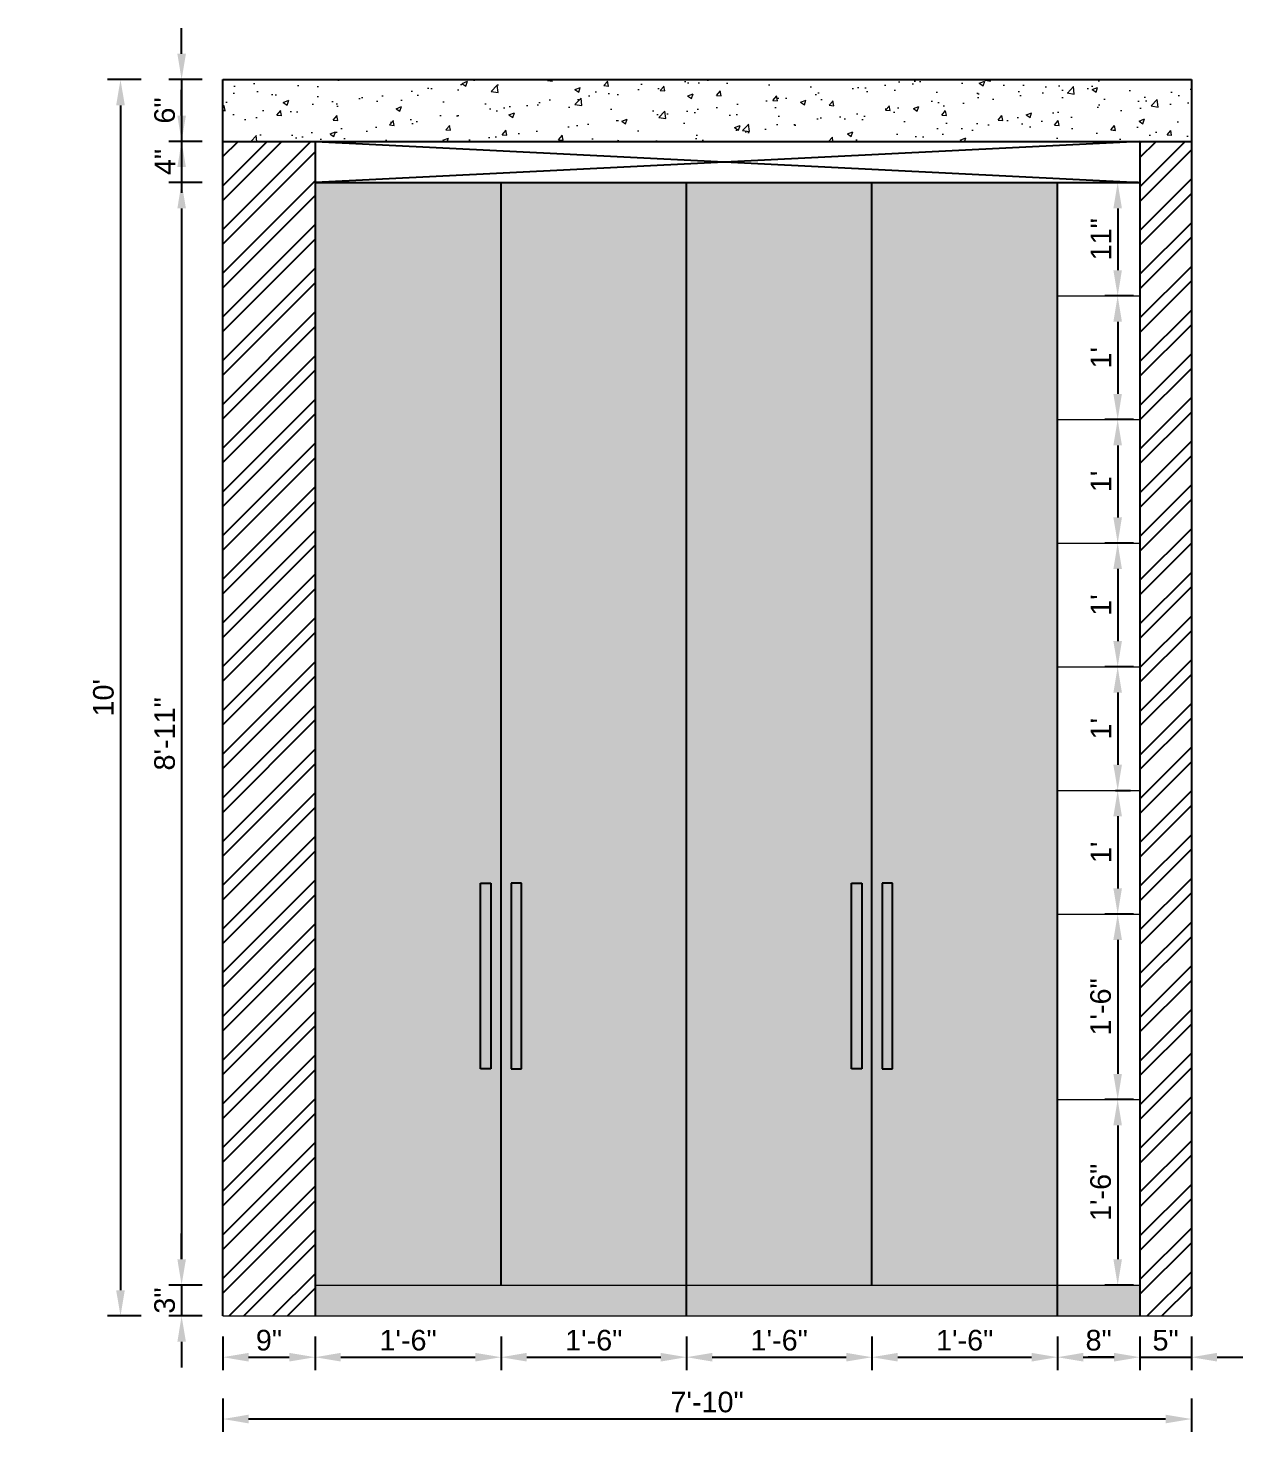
# Model space of a CAD drawing. Header units: inches. Extents: x 213 to 17763, y -4830 to 1802.
# Drawn here: x 3835.5 to 3953.4, y 1015.7 to 1151.9 of the extents above; entities that cross this region are included whole.
import ezdxf

# ---------------------------------------------------------------- set-up
doc = ezdxf.new("R2010")
doc.units = ezdxf.units.IN
doc.header["$MEASUREMENT"] = 0
doc.linetypes.add('ACAD_ISO02W100', pattern=[15, 12, -3])
doc.linetypes.add('AUDIT_D_060311083008-3', pattern=[0])
doc.layers.add('.', color=30, linetype='Continuous')
doc.layers.add('ROD', color=7, linetype='Continuous', lineweight=9)
doc.styles.get("Standard").update_dxf_attribs({"font": 'arial.ttf'})
doc.dimstyles.new('ISO-25', dxfattribs={"dimtxt": 4.5, "dimasz": 2.5, "dimexe": 1.25, "dimexo": 0.625, "dimtad": 1, "dimdec": 0, "dimlunit": 4, "dimtxsty": 'Standard', "dimcen": 2.5, "dimadec": 0, "dimazin": 0, "dimtfac": 1, "dimtdec": 0, "dimtmove": 0, "dimatfit": 3, "dimfxl": 1, "dimarcsym": 0})

# ---------------------------------------------------------------- blocks, each defined once
blk = doc.blocks.new('uygfdx')
at = {"layer": '.'}
h = blk.add_hatch(color=7, dxfattribs=at)
h.dxf.hatch_style = 1
h.paths.add_polyline_path([(3621.03, 520.4), (3620.03, 520.4), (3620.03, 502.4), (3621.03, 502.4)])
for p, q in [((3620.03, 520.4), (3620.03, 502.4)), ((3621.03, 520.4), (3620.03, 520.4)), ((3621.03, 502.4), (3621.03, 520.4)), ((3620.03, 502.4), (3621.03, 502.4))]:
    blk.add_line(p, q)
blk = doc.blocks.new('*D529')
at = {"color": 0, "linetype": 'AUDIT_D_060311083008-3', "lineweight": -2, "transparency": 16777216}
for p, q in [((3850.41, 1149.45), (3850.41, 1151.95)), ((3850.41, 1146.95), (3850.41, 1140.95)), ((3850.41, 1138.45), (3850.41, 1135.95))]:
    blk.add_line(p, q, dxfattribs=at)
at = {"color": 0, "linetype": 'ACAD_ISO02W100', "lineweight": -2, "transparency": 16777216}
for p, q in [((3852.41, 1146.95), (3849.16, 1146.95)), ((3852.41, 1140.95), (3849.16, 1140.95))]:
    blk.add_line(p, q, dxfattribs=at)
at = {"color": 0, "transparency": 16777216}
for points in [[(3850, 1149.45), (3850.83, 1149.45), (3850.41, 1146.95)], [(3850, 1138.45), (3850.83, 1138.45), (3850.41, 1140.95)]]:
    blk.add_solid(points, dxfattribs=at)
at = {"layer": 'Defpoints', "color": 0, "transparency": 16777216}
for p in [(3854.41, 1146.95), (3850.41, 1140.95), (3854.41, 1140.95)]:
    blk.add_point(p, dxfattribs=at)
at = {"color": 0, "lineweight": 5, "transparency": 16777216, "insert": (3848.77, 1143.95), "char_height": 2, "attachment_point": 5, "rotation": 90}
blk.add_mtext('6"', dxfattribs=at)
blk = doc.blocks.new('*D530')
at = {"color": 0, "linetype": 'AUDIT_D_060311083008-3', "lineweight": -2, "transparency": 16777216}
for p, q in [((3850.41, 1143.45), (3850.41, 1145.95)), ((3850.41, 1140.95), (3850.41, 1136.95)), ((3850.41, 1134.45), (3850.41, 1131.95))]:
    blk.add_line(p, q, dxfattribs=at)
at = {"color": 0, "linetype": 'ACAD_ISO02W100', "lineweight": -2, "transparency": 16777216}
for p, q in [((3852.41, 1140.95), (3849.16, 1140.95)), ((3852.41, 1136.95), (3849.16, 1136.95))]:
    blk.add_line(p, q, dxfattribs=at)
at = {"color": 0, "transparency": 16777216}
for points in [[(3850, 1143.45), (3850.83, 1143.45), (3850.41, 1140.95)], [(3850, 1134.45), (3850.83, 1134.45), (3850.41, 1136.95)]]:
    blk.add_solid(points, dxfattribs=at)
at = {"layer": 'Defpoints', "color": 0, "transparency": 16777216}
for p in [(3854.41, 1140.95), (3850.41, 1136.95), (3859.41, 1136.95)]:
    blk.add_point(p, dxfattribs=at)
at = {"color": 0, "lineweight": 5, "transparency": 16777216, "insert": (3848.79, 1138.95), "char_height": 2, "attachment_point": 5, "rotation": 90}
blk.add_mtext('4"', dxfattribs=at)
blk = doc.blocks.new('*D531')
at = {"color": 0, "linetype": 'ACAD_ISO02W100', "lineweight": -2, "transparency": 16777216}
for p, q in [((3846.48, 1146.95), (3843.23, 1146.95)), ((3846.48, 1026.95), (3843.23, 1026.95))]:
    blk.add_line(p, q, dxfattribs=at)
at = {"color": 0, "linetype": 'AUDIT_D_060311083008-3', "lineweight": -2, "transparency": 16777216}
blk.add_line((3844.48, 1144.45), (3844.48, 1029.45), dxfattribs=at)
at = {"color": 0, "transparency": 16777216}
for points in [[(3844.06, 1144.45), (3844.9, 1144.45), (3844.48, 1146.95)], [(3844.06, 1029.45), (3844.9, 1029.45), (3844.48, 1026.95)]]:
    blk.add_solid(points, dxfattribs=at)
at = {"layer": 'Defpoints', "color": 0, "transparency": 16777216}
for p in [(3854.41, 1146.95), (3844.48, 1026.95), (3852.41, 1026.95)]:
    blk.add_point(p, dxfattribs=at)
at = {"color": 0, "lineweight": 5, "transparency": 16777216, "insert": (3842.83, 1086.95), "char_height": 2, "attachment_point": 5, "rotation": 90}
blk.add_mtext("10'", dxfattribs=at)
blk = doc.blocks.new('*D532')
at = {"color": 0, "linetype": 'ACAD_ISO02W100', "lineweight": -2, "transparency": 16777216}
for p, q in [((3854.41, 1024.95), (3854.41, 1021.7)), ((3863.36, 1024.95), (3863.36, 1021.7))]:
    blk.add_line(p, q, dxfattribs=at)
at = {"color": 0, "linetype": 'AUDIT_D_060311083008-3', "lineweight": -2, "transparency": 16777216}
blk.add_line((3856.91, 1022.95), (3860.86, 1022.95), dxfattribs=at)
at = {"color": 0, "transparency": 16777216}
for points in [[(3856.91, 1023.37), (3856.91, 1022.53), (3854.41, 1022.95)], [(3860.86, 1023.37), (3860.86, 1022.53), (3863.36, 1022.95)]]:
    blk.add_solid(points, dxfattribs=at)
at = {"layer": 'Defpoints', "color": 0, "transparency": 16777216}
for p in [(3854.41, 1026.95), (3863.36, 1026.95), (3863.36, 1022.95)]:
    blk.add_point(p, dxfattribs=at)
at = {"color": 0, "lineweight": 5, "transparency": 16777216, "insert": (3858.89, 1024.59), "char_height": 2, "attachment_point": 5}
blk.add_mtext('9"', dxfattribs=at)
blk = doc.blocks.new('*D533')
at = {"color": 0, "linetype": 'ACAD_ISO02W100', "lineweight": -2, "transparency": 16777216}
for p, q in [((3854.41, 1018.95), (3854.41, 1015.7)), ((3948.41, 1018.95), (3948.41, 1015.7))]:
    blk.add_line(p, q, dxfattribs=at)
at = {"color": 0, "linetype": 'AUDIT_D_060311083008-3', "lineweight": -2, "transparency": 16777216}
blk.add_line((3945.91, 1016.95), (3856.91, 1016.95), dxfattribs=at)
at = {"color": 0, "transparency": 16777216}
for points in [[(3856.91, 1017.37), (3856.91, 1016.53), (3854.41, 1016.95)], [(3945.91, 1017.37), (3945.91, 1016.53), (3948.41, 1016.95)]]:
    blk.add_solid(points, dxfattribs=at)
at = {"layer": 'Defpoints', "color": 0, "transparency": 16777216}
for p in [(3854.41, 1026.95), (3948.41, 1026.95), (3854.41, 1016.95)]:
    blk.add_point(p, dxfattribs=at)
at = {"color": 0, "lineweight": 5, "transparency": 16777216, "insert": (3901.41, 1018.59), "char_height": 2, "attachment_point": 5}
blk.add_mtext('7\'-10"', dxfattribs=at)
blk = doc.blocks.new('*D538')
at = {"color": 0, "linetype": 'ACAD_ISO02W100', "lineweight": -2, "transparency": 16777216}
for p, q in [((3863.36, 1024.95), (3863.36, 1021.7)), ((3881.41, 1024.95), (3881.41, 1021.7))]:
    blk.add_line(p, q, dxfattribs=at)
at = {"color": 0, "linetype": 'AUDIT_D_060311083008-3', "lineweight": -2, "transparency": 16777216}
blk.add_line((3865.86, 1022.95), (3878.91, 1022.95), dxfattribs=at)
at = {"color": 0, "transparency": 16777216}
for points in [[(3865.86, 1023.37), (3865.86, 1022.53), (3863.36, 1022.95)], [(3878.91, 1023.37), (3878.91, 1022.53), (3881.41, 1022.95)]]:
    blk.add_solid(points, dxfattribs=at)
at = {"layer": 'Defpoints', "color": 0, "transparency": 16777216}
for p in [(3881.41, 1029.95), (3863.36, 1026.95), (3881.41, 1022.95)]:
    blk.add_point(p, dxfattribs=at)
at = {"color": 0, "transparency": 16777216, "insert": (3872.39, 1024.59), "char_height": 2, "attachment_point": 5}
blk.add_mtext('1\'-6"', dxfattribs=at)
blk = doc.blocks.new('*D539')
at = {"color": 0, "linetype": 'ACAD_ISO02W100', "lineweight": -2, "transparency": 16777216}
for p, q in [((3881.41, 1024.95), (3881.41, 1021.7)), ((3899.41, 1024.95), (3899.41, 1021.7))]:
    blk.add_line(p, q, dxfattribs=at)
at = {"color": 0, "linetype": 'AUDIT_D_060311083008-3', "lineweight": -2, "transparency": 16777216}
blk.add_line((3883.91, 1022.95), (3896.91, 1022.95), dxfattribs=at)
at = {"color": 0, "transparency": 16777216}
for points in [[(3883.91, 1023.37), (3883.91, 1022.53), (3881.41, 1022.95)], [(3896.91, 1023.37), (3896.91, 1022.53), (3899.41, 1022.95)]]:
    blk.add_solid(points, dxfattribs=at)
at = {"layer": 'Defpoints', "color": 0, "transparency": 16777216}
for p in [(3881.41, 1029.95), (3899.41, 1029.95), (3899.41, 1022.95)]:
    blk.add_point(p, dxfattribs=at)
at = {"color": 0, "transparency": 16777216, "insert": (3890.41, 1024.59), "char_height": 2, "attachment_point": 5}
blk.add_mtext('1\'-6"', dxfattribs=at)
blk = doc.blocks.new('*D540')
at = {"color": 0, "linetype": 'ACAD_ISO02W100', "lineweight": -2, "transparency": 16777216}
for p, q in [((3899.41, 1024.95), (3899.41, 1021.7)), ((3917.41, 1024.95), (3917.41, 1021.7))]:
    blk.add_line(p, q, dxfattribs=at)
at = {"color": 0, "linetype": 'AUDIT_D_060311083008-3', "lineweight": -2, "transparency": 16777216}
blk.add_line((3901.91, 1022.95), (3914.91, 1022.95), dxfattribs=at)
at = {"color": 0, "transparency": 16777216}
for points in [[(3901.91, 1023.37), (3901.91, 1022.53), (3899.41, 1022.95)], [(3914.91, 1023.37), (3914.91, 1022.53), (3917.41, 1022.95)]]:
    blk.add_solid(points, dxfattribs=at)
at = {"layer": 'Defpoints', "color": 0, "transparency": 16777216}
for p in [(3899.41, 1029.95), (3917.41, 1029.95), (3917.41, 1022.95)]:
    blk.add_point(p, dxfattribs=at)
at = {"color": 0, "transparency": 16777216, "insert": (3908.41, 1024.59), "char_height": 2, "attachment_point": 5}
blk.add_mtext('1\'-6"', dxfattribs=at)
blk = doc.blocks.new('*D541')
at = {"color": 0, "linetype": 'ACAD_ISO02W100', "lineweight": -2, "transparency": 16777216}
for p, q in [((3917.41, 1024.95), (3917.41, 1021.7)), ((3935.41, 1024.95), (3935.41, 1021.7))]:
    blk.add_line(p, q, dxfattribs=at)
at = {"color": 0, "linetype": 'AUDIT_D_060311083008-3', "lineweight": -2, "transparency": 16777216}
blk.add_line((3919.91, 1022.95), (3932.91, 1022.95), dxfattribs=at)
at = {"color": 0, "transparency": 16777216}
for points in [[(3919.91, 1023.37), (3919.91, 1022.53), (3917.41, 1022.95)], [(3932.91, 1023.37), (3932.91, 1022.53), (3935.41, 1022.95)]]:
    blk.add_solid(points, dxfattribs=at)
at = {"layer": 'Defpoints', "color": 0, "transparency": 16777216}
for p in [(3917.41, 1029.95), (3935.41, 1029.95), (3935.41, 1022.95)]:
    blk.add_point(p, dxfattribs=at)
at = {"color": 0, "transparency": 16777216, "insert": (3926.41, 1024.59), "char_height": 2, "attachment_point": 5}
blk.add_mtext('1\'-6"', dxfattribs=at)
blk = doc.blocks.new('*D542')
at = {"color": 0, "linetype": 'ACAD_ISO02W100', "lineweight": -2, "transparency": 16777216}
for p, q in [((3935.41, 1024.95), (3935.41, 1021.7)), ((3943.41, 1024.95), (3943.41, 1021.7))]:
    blk.add_line(p, q, dxfattribs=at)
at = {"color": 0, "linetype": 'AUDIT_D_060311083008-3', "lineweight": -2, "transparency": 16777216}
blk.add_line((3937.91, 1022.95), (3940.91, 1022.95), dxfattribs=at)
at = {"color": 0, "transparency": 16777216}
for points in [[(3937.91, 1023.37), (3937.91, 1022.53), (3935.41, 1022.95)], [(3940.91, 1023.37), (3940.91, 1022.53), (3943.41, 1022.95)]]:
    blk.add_solid(points, dxfattribs=at)
at = {"layer": 'Defpoints', "color": 0, "transparency": 16777216}
for p in [(3935.41, 1029.95), (3943.41, 1026.95), (3943.41, 1022.95)]:
    blk.add_point(p, dxfattribs=at)
at = {"color": 0, "transparency": 16777216, "insert": (3939.41, 1024.59), "char_height": 2, "attachment_point": 5}
blk.add_mtext('8"', dxfattribs=at)
blk = doc.blocks.new('*D543')
at = {"color": 0, "linetype": 'ACAD_ISO02W100', "lineweight": -2, "transparency": 16777216}
for p, q in [((3943.41, 1024.95), (3943.41, 1021.7)), ((3948.41, 1024.95), (3948.41, 1021.7))]:
    blk.add_line(p, q, dxfattribs=at)
at = {"color": 0, "linetype": 'AUDIT_D_060311083008-3', "lineweight": -2, "transparency": 16777216}
for p, q in [((3940.91, 1022.95), (3938.41, 1022.95)), ((3943.41, 1022.95), (3948.41, 1022.95)), ((3950.91, 1022.95), (3953.41, 1022.95))]:
    blk.add_line(p, q, dxfattribs=at)
at = {"color": 0, "transparency": 16777216}
for points in [[(3940.91, 1023.37), (3940.91, 1022.53), (3943.41, 1022.95)], [(3950.91, 1023.37), (3950.91, 1022.53), (3948.41, 1022.95)]]:
    blk.add_solid(points, dxfattribs=at)
at = {"layer": 'Defpoints', "color": 0, "transparency": 16777216}
for p in [(3943.41, 1026.95), (3948.41, 1026.95), (3948.41, 1022.95)]:
    blk.add_point(p, dxfattribs=at)
at = {"color": 0, "transparency": 16777216, "insert": (3945.91, 1024.59), "char_height": 2, "attachment_point": 5}
blk.add_mtext('5"', dxfattribs=at)
blk = doc.blocks.new('*D544')
at = {"color": 0, "linetype": 'ACAD_ISO02W100', "lineweight": -2, "transparency": 16777216}
for p, q in [((3852.41, 1136.95), (3849.16, 1136.95)), ((3852.41, 1029.95), (3849.16, 1029.95))]:
    blk.add_line(p, q, dxfattribs=at)
at = {"color": 0, "linetype": 'AUDIT_D_060311083008-3', "lineweight": -2, "transparency": 16777216}
blk.add_line((3850.41, 1134.45), (3850.41, 1032.45), dxfattribs=at)
at = {"color": 0, "transparency": 16777216}
for points in [[(3850, 1134.45), (3850.83, 1134.45), (3850.41, 1136.95)], [(3850, 1032.45), (3850.83, 1032.45), (3850.41, 1029.95)]]:
    blk.add_solid(points, dxfattribs=at)
at = {"layer": 'Defpoints', "color": 0, "transparency": 16777216}
for p in [(3859.41, 1136.95), (3850.41, 1029.95), (3863.41, 1029.95)]:
    blk.add_point(p, dxfattribs=at)
at = {"color": 0, "transparency": 16777216, "insert": (3848.77, 1083.45), "char_height": 2, "attachment_point": 5, "rotation": 90}
blk.add_mtext('8\'-11"', dxfattribs=at)
blk = doc.blocks.new('*D545')
at = {"color": 0, "linetype": 'AUDIT_D_060311083008-3', "lineweight": -2, "transparency": 16777216}
for p, q in [((3850.41, 1032.45), (3850.41, 1034.95)), ((3850.41, 1029.95), (3850.41, 1026.95)), ((3850.41, 1024.45), (3850.41, 1021.95))]:
    blk.add_line(p, q, dxfattribs=at)
at = {"color": 0, "linetype": 'ACAD_ISO02W100', "lineweight": -2, "transparency": 16777216}
for p, q in [((3852.41, 1029.95), (3849.16, 1029.95)), ((3852.41, 1026.95), (3849.16, 1026.95))]:
    blk.add_line(p, q, dxfattribs=at)
at = {"color": 0, "transparency": 16777216}
for points in [[(3850, 1032.45), (3850.83, 1032.45), (3850.41, 1029.95)], [(3850, 1024.45), (3850.83, 1024.45), (3850.41, 1026.95)]]:
    blk.add_solid(points, dxfattribs=at)
at = {"layer": 'Defpoints', "color": 0, "transparency": 16777216}
for p in [(3863.41, 1029.95), (3850.41, 1026.95), (3863.41, 1026.95)]:
    blk.add_point(p, dxfattribs=at)
at = {"color": 0, "transparency": 16777216, "insert": (3848.77, 1028.45), "char_height": 2, "attachment_point": 5, "rotation": 90}
blk.add_mtext('3"', dxfattribs=at)
blk = doc.blocks.new('*D548')
at = {"color": 0, "linetype": 'ACAD_ISO02W100', "lineweight": -2, "transparency": 16777216}
for p, q in [((3943.26, 1136.95), (3940.01, 1136.95)), ((3942.79, 1125.95), (3940.01, 1125.95))]:
    blk.add_line(p, q, dxfattribs=at)
at = {"color": 0, "linetype": 'AUDIT_D_060311083008-3', "lineweight": -2, "transparency": 16777216}
blk.add_line((3941.26, 1134.45), (3941.26, 1128.45), dxfattribs=at)
at = {"color": 0, "transparency": 16777216}
for points in [[(3940.84, 1134.45), (3941.67, 1134.45), (3941.26, 1136.95)], [(3940.84, 1128.45), (3941.67, 1128.45), (3941.26, 1125.95)]]:
    blk.add_solid(points, dxfattribs=at)
at = {"layer": 'Defpoints', "color": 0, "transparency": 16777216}
for p in [(3947.27, 1136.95), (3941.26, 1125.95), (3943.41, 1125.95)]:
    blk.add_point(p, dxfattribs=at)
at = {"color": 0, "lineweight": 5, "transparency": 16777216, "insert": (3939.63, 1131.45), "char_height": 2, "attachment_point": 5, "rotation": 90}
blk.add_mtext('11"', dxfattribs=at)
blk = doc.blocks.new('*D549')
at = {"color": 0, "linetype": 'ACAD_ISO02W100', "lineweight": -2, "transparency": 16777216}
for p, q in [((3942.79, 1125.95), (3940.01, 1125.95)), ((3942.79, 1113.95), (3940.01, 1113.95))]:
    blk.add_line(p, q, dxfattribs=at)
at = {"color": 0, "linetype": 'AUDIT_D_060311083008-3', "lineweight": -2, "transparency": 16777216}
blk.add_line((3941.26, 1123.45), (3941.26, 1116.45), dxfattribs=at)
at = {"color": 0, "transparency": 16777216}
for points in [[(3940.84, 1123.45), (3941.67, 1123.45), (3941.26, 1125.95)], [(3940.84, 1116.45), (3941.67, 1116.45), (3941.26, 1113.95)]]:
    blk.add_solid(points, dxfattribs=at)
at = {"layer": 'Defpoints', "color": 0, "transparency": 16777216}
for p in [(3943.41, 1125.95), (3941.26, 1113.95), (3943.41, 1113.95)]:
    blk.add_point(p, dxfattribs=at)
at = {"color": 0, "transparency": 16777216, "insert": (3939.63, 1119.95), "char_height": 2, "attachment_point": 5, "rotation": 90}
blk.add_mtext("1'", dxfattribs=at)
blk = doc.blocks.new('*D550')
at = {"color": 0, "linetype": 'ACAD_ISO02W100', "lineweight": -2, "transparency": 16777216}
for p, q in [((3942.79, 1113.95), (3940.01, 1113.95)), ((3942.79, 1101.95), (3940.01, 1101.95))]:
    blk.add_line(p, q, dxfattribs=at)
at = {"color": 0, "linetype": 'AUDIT_D_060311083008-3', "lineweight": -2, "transparency": 16777216}
blk.add_line((3941.26, 1111.45), (3941.26, 1104.45), dxfattribs=at)
at = {"color": 0, "transparency": 16777216}
for points in [[(3940.84, 1111.45), (3941.67, 1111.45), (3941.26, 1113.95)], [(3940.84, 1104.45), (3941.67, 1104.45), (3941.26, 1101.95)]]:
    blk.add_solid(points, dxfattribs=at)
at = {"layer": 'Defpoints', "color": 0, "transparency": 16777216}
for p in [(3943.41, 1113.95), (3941.26, 1101.95), (3943.41, 1101.95)]:
    blk.add_point(p, dxfattribs=at)
at = {"color": 0, "transparency": 16777216, "insert": (3939.63, 1107.95), "char_height": 2, "attachment_point": 5, "rotation": 90}
blk.add_mtext("1'", dxfattribs=at)
blk = doc.blocks.new('*D551')
at = {"color": 0, "linetype": 'ACAD_ISO02W100', "lineweight": -2, "transparency": 16777216}
for p, q in [((3942.79, 1101.95), (3940.01, 1101.95)), ((3942.79, 1089.95), (3940.01, 1089.95))]:
    blk.add_line(p, q, dxfattribs=at)
at = {"color": 0, "linetype": 'AUDIT_D_060311083008-3', "lineweight": -2, "transparency": 16777216}
blk.add_line((3941.26, 1099.45), (3941.26, 1092.45), dxfattribs=at)
at = {"color": 0, "transparency": 16777216}
for points in [[(3940.84, 1099.45), (3941.67, 1099.45), (3941.26, 1101.95)], [(3940.84, 1092.45), (3941.67, 1092.45), (3941.26, 1089.95)]]:
    blk.add_solid(points, dxfattribs=at)
at = {"layer": 'Defpoints', "color": 0, "transparency": 16777216}
for p in [(3943.41, 1101.95), (3941.26, 1089.95), (3943.41, 1089.95)]:
    blk.add_point(p, dxfattribs=at)
at = {"color": 0, "transparency": 16777216, "insert": (3939.63, 1095.95), "char_height": 2, "attachment_point": 5, "rotation": 90}
blk.add_mtext("1'", dxfattribs=at)
blk = doc.blocks.new('*D552')
at = {"color": 0, "linetype": 'ACAD_ISO02W100', "lineweight": -2, "transparency": 16777216}
for p, q in [((3942.79, 1065.95), (3940.01, 1065.95)), ((3942.79, 1047.95), (3940.01, 1047.95))]:
    blk.add_line(p, q, dxfattribs=at)
at = {"color": 0, "linetype": 'AUDIT_D_060311083008-3', "lineweight": -2, "transparency": 16777216}
blk.add_line((3941.26, 1063.45), (3941.26, 1050.45), dxfattribs=at)
at = {"color": 0, "transparency": 16777216}
for points in [[(3940.84, 1063.45), (3941.67, 1063.45), (3941.26, 1065.95)], [(3940.84, 1050.45), (3941.67, 1050.45), (3941.26, 1047.95)]]:
    blk.add_solid(points, dxfattribs=at)
at = {"layer": 'Defpoints', "color": 0, "transparency": 16777216}
for p in [(3943.41, 1065.95), (3941.26, 1047.95), (3943.41, 1047.95)]:
    blk.add_point(p, dxfattribs=at)
at = {"color": 0, "transparency": 16777216, "insert": (3939.61, 1056.95), "char_height": 2, "attachment_point": 5, "rotation": 90}
blk.add_mtext('1\'-6"', dxfattribs=at)
blk = doc.blocks.new('*D553')
at = {"color": 0, "linetype": 'ACAD_ISO02W100', "lineweight": -2, "transparency": 16777216}
for p, q in [((3942.79, 1047.95), (3940.01, 1047.95)), ((3942.79, 1029.95), (3940.01, 1029.95))]:
    blk.add_line(p, q, dxfattribs=at)
at = {"color": 0, "linetype": 'AUDIT_D_060311083008-3', "lineweight": -2, "transparency": 16777216}
blk.add_line((3941.26, 1045.45), (3941.26, 1032.45), dxfattribs=at)
at = {"color": 0, "transparency": 16777216}
for points in [[(3940.84, 1045.45), (3941.67, 1045.45), (3941.26, 1047.95)], [(3940.84, 1032.45), (3941.67, 1032.45), (3941.26, 1029.95)]]:
    blk.add_solid(points, dxfattribs=at)
at = {"layer": 'Defpoints', "color": 0, "transparency": 16777216}
for p in [(3943.41, 1047.95), (3941.26, 1029.95), (3943.41, 1029.95)]:
    blk.add_point(p, dxfattribs=at)
at = {"color": 0, "transparency": 16777216, "insert": (3939.61, 1038.95), "char_height": 2, "attachment_point": 5, "rotation": 90}
blk.add_mtext('1\'-6"', dxfattribs=at)
blk = doc.blocks.new('*D554')
at = {"color": 0, "linetype": 'ACAD_ISO02W100', "lineweight": -2, "transparency": 16777216}
for p, q in [((3942.79, 1089.95), (3940.01, 1089.95)), ((3941.06, 1077.95), (3942.51, 1077.95))]:
    blk.add_line(p, q, dxfattribs=at)
at = {"color": 0, "linetype": 'AUDIT_D_060311083008-3', "lineweight": -2, "transparency": 16777216}
blk.add_line((3941.26, 1087.45), (3941.26, 1080.45), dxfattribs=at)
at = {"color": 0, "transparency": 16777216}
for points in [[(3940.84, 1087.45), (3941.67, 1087.45), (3941.26, 1089.95)], [(3940.84, 1080.45), (3941.67, 1080.45), (3941.26, 1077.95)]]:
    blk.add_solid(points, dxfattribs=at)
at = {"layer": 'Defpoints', "color": 0, "transparency": 16777216}
for p in [(3943.41, 1089.95), (3940.44, 1077.95), (3941.26, 1077.95)]:
    blk.add_point(p, dxfattribs=at)
at = {"color": 0, "transparency": 16777216, "insert": (3939.63, 1083.95), "char_height": 2, "attachment_point": 5, "rotation": 90}
blk.add_mtext("1'", dxfattribs=at)
blk = doc.blocks.new('*D555')
at = {"color": 0, "linetype": 'ACAD_ISO02W100', "lineweight": -2, "transparency": 16777216}
for p, q in [((3941.06, 1077.95), (3942.51, 1077.95)), ((3941.26, 1065.95), (3940.01, 1065.95))]:
    blk.add_line(p, q, dxfattribs=at)
at = {"color": 0, "linetype": 'AUDIT_D_060311083008-3', "lineweight": -2, "transparency": 16777216}
blk.add_line((3941.26, 1075.45), (3941.26, 1068.45), dxfattribs=at)
at = {"color": 0, "transparency": 16777216}
for points in [[(3940.84, 1075.45), (3941.67, 1075.45), (3941.26, 1077.95)], [(3940.84, 1068.45), (3941.67, 1068.45), (3941.26, 1065.95)]]:
    blk.add_solid(points, dxfattribs=at)
at = {"layer": 'Defpoints', "color": 0, "transparency": 16777216}
for p in [(3940.44, 1077.95), (3941.26, 1065.95), (3941.26, 1065.95)]:
    blk.add_point(p, dxfattribs=at)
at = {"color": 0, "transparency": 16777216, "insert": (3939.63, 1071.95), "char_height": 2, "attachment_point": 5, "rotation": 90}
blk.add_mtext("1'", dxfattribs=at)

msp = doc.modelspace()

# ---------------------------------------------------------------- hatches: boundary and pattern name
at = {"layer": '.', "lineweight": 5, "transparency": 33554687}
h = msp.add_hatch(dxfattribs=at)
h.set_pattern_fill('AR-CONC', color=1, scale=0.03)
h.set_pattern_definition([(50, (-1958.5866, 676.9484), (5.46554, -0.4781726), [0.5715, -6.2865]), (355, (-1958.5866, 676.9484), (-1.0573026, 5.7317054), [0.4572, -5.0292175]), (100.45144, (-1958.131, 676.9086), (4.4082374, 5.2535326), [0.4857003, -5.3427073]), (46.1842, (-1958.5866, 678.4724), (8.132371, -1.26127), [0.85725, -9.42975]), (96.63556, (-1957.909, 678.367), (7.122124, 7.422784), [0.728551, -8.014068]), (351.18415, (-1958.587, 678.472), (7.122124, 7.422784), [0.685799, -7.543792]), (21, (-1957.8246, 678.0914), (4.5484317, -3.067956), [0.5715, -6.2865]), (326, (-1957.8246, 678.0914), (1.854061, 5.525639), [0.4572, -5.0292]), (71.45144, (-1957.4456, 677.836), (6.4024926, 2.457683), [0.4857003, -5.342698]), (37.5, (-1958.5866, 676.9484), (0.0926581, 2.53665117), [0, -4.96824, 0, -5.1054, 0, -5.04825]), (7.5, (-1958.5866, 676.9484), (2.0045899, 3.0054172), [0, -2.91084, 0, -4.85394, 0, -1.92405]), (327.5, (-1960.286, 676.9484), (4.06771786, -0.1718623), [0, -1.905, 0, -5.9436, 0, -7.8867]), (317.5, (-1961.048, 676.9484), (4.4438754, 0.7627947), [0, -2.4765, 0, -3.94716, 0, -5.6007])])
h.paths.add_polyline_path([(3948.41, 1146.95), (3854.41, 1146.95), (3854.41, 1140.95), (3948.41, 1140.95)])
at = {"layer": '.'}
h = msp.add_hatch(dxfattribs=at)
h.set_pattern_fill('ANSI32', color=1, scale=8)
h.set_pattern_definition([(45, (149.3466, -5.867), (-2.1213203, 2.1213203), []), (45, (150.7608, -5.867), (-2.1213203, 2.1213203), [])])
h.paths.add_polyline_path([(3863.41, 1140.95), (3854.41, 1140.95), (3854.41, 1026.95), (3863.41, 1026.95)])
h.paths.add_polyline_path([(3948.41, 1140.95), (3943.41, 1140.95), (3943.41, 1026.95), (3948.41, 1026.95)])
at = {"layer": '.', "true_color": 0xd7d7c7}
h = msp.add_hatch(color=254, dxfattribs=at)
h.dxf.hatch_style = 1
h.paths.add_polyline_path([(3757.09, 1136.95), (3733.09, 1136.95), (3745.09, 1081.95)])
h.paths.add_polyline_path([(3757.09, 1136.95), (3745.09, 1081.95), (3756.43, 1029.95), (3757.09, 1029.95)])
h.paths.add_polyline_path([(3745.09, 1081.95), (3733.74, 1029.95), (3756.43, 1029.95)])
h.paths.add_polyline_path([(3745.09, 1081.95), (3733.09, 1136.95), (3733.09, 1029.95), (3733.74, 1029.95)])
h.paths.add_polyline_path([(3756.43, 1029.95), (3733.74, 1029.95), (3733.09, 1026.95), (3757.09, 1026.95)])
h.paths.add_polyline_path([(3733.74, 1029.95), (3733.09, 1029.95), (3733.09, 1026.95)], flags=17)
h.paths.add_polyline_path([(3757.09, 1029.95), (3756.43, 1029.95), (3757.09, 1026.95)], flags=17)
h.paths.add_polyline_path([(3899.41, 1029.95), (3863.41, 1029.95), (3863.41, 1026.95), (3899.41, 1026.95)])
h.paths.add_polyline_path([(3935.41, 1029.95), (3899.41, 1029.95), (3899.41, 1026.95), (3935.41, 1026.95)])
h.paths.add_polyline_path([(3943.41, 1029.95), (3935.41, 1029.95), (3935.41, 1026.95), (3943.41, 1026.95)])
h = msp.add_hatch(color=254, dxfattribs=at)
h.dxf.hatch_style = 1
h.paths.add_polyline_path([(3881.41, 1136.95), (3863.41, 1136.95), (3863.41, 1029.95), (3881.41, 1029.95)])
h.paths.add_polyline_path([(3879.41, 1068.95), (3880.41, 1068.95), (3880.41, 1050.95), (3879.41, 1050.95)], flags=16)
h.paths.add_polyline_path([(3899.41, 1136.95), (3881.41, 1136.95), (3881.41, 1029.95), (3899.41, 1029.95)])
h.paths.add_polyline_path([(3883.41, 1068.95), (3883.41, 1050.95), (3882.41, 1050.95), (3882.41, 1068.95)], flags=16)
h.paths.add_polyline_path([(3917.41, 1136.95), (3899.41, 1136.95), (3899.41, 1029.95), (3917.41, 1029.95)])
h.paths.add_polyline_path([(3915.41, 1068.95), (3916.41, 1068.95), (3916.41, 1050.95), (3915.41, 1050.95)], flags=16)
h.paths.add_polyline_path([(3935.41, 1136.95), (3917.41, 1136.95), (3917.41, 1029.95), (3935.41, 1029.95)])
h.paths.add_polyline_path([(3919.41, 1068.95), (3919.41, 1050.95), (3918.41, 1050.95), (3918.41, 1068.95)], flags=16)

# ---------------------------------------------------------------- linework, layer by layer
for p, q in [((3854.41, 1026.95), (3854.41, 1146.95)), ((3854.41, 1146.95), (3948.41, 1146.95)), ((3948.41, 1146.95), (3948.41, 1026.95)), ((3854.41, 1140.95), (3948.41, 1140.95)), ((3863.41, 1026.95), (3863.41, 1140.95)), ((3863.41, 1140.95), (3943.41, 1136.95)), ((3943.41, 1140.95), (3863.41, 1136.95)), ((3943.41, 1140.95), (3943.41, 1026.95)), ((3863.41, 1136.95), (3943.41, 1136.95)), ((3881.41, 1029.95), (3881.41, 1136.95)), ((3899.41, 1026.95), (3899.41, 1136.95)), ((3917.41, 1029.95), (3917.41, 1136.95)), ((3935.41, 1026.95), (3935.41, 1136.95))]:
    msp.add_line(p, q)
at = {"layer": 'ROD'}
for p, q in [((3935.41, 1125.95), (3943.41, 1125.95)), ((3935.41, 1113.95), (3943.41, 1113.95)), ((3935.41, 1101.95), (3943.41, 1101.95)), ((3935.41, 1089.95), (3943.41, 1089.95)), ((3935.41, 1077.95), (3943.41, 1077.95)), ((3935.41, 1065.95), (3943.41, 1065.95)), ((3935.41, 1047.95), (3943.41, 1047.95)), ((3863.41, 1029.95), (3943.41, 1029.95)), ((3854.41, 1026.95), (3948.41, 1026.95))]:
    msp.add_line(p, q, dxfattribs=at)

# ---------------------------------------------------------------- block references
at = {"xscale": -1}
for p in [(7500.45, 548.55), (7536.45, 548.55)]:
    msp.add_blockref('uygfdx', p, dxfattribs=at)
for p in [(262.38, 548.55), (298.38, 548.55)]:
    msp.add_blockref('uygfdx', p)

# ---------------------------------------------------------------- dimensions: what is measured, and where the dimension line sits
at = {"lineweight": 5}
for base, p1, p2, picture, middle in [((3850.41, 1140.95), (3854.41, 1146.95), (3854.41, 1140.95), '*D529', (3848.77, 1143.95)), ((3844.48, 1026.95), (3854.41, 1146.95), (3852.41, 1026.95), '*D531', (3842.83, 1086.95)), ((3850.41, 1136.95), (3854.41, 1140.95), (3859.41, 1136.95), '*D530', (3848.79, 1138.95)), ((3941.26, 1125.95), (3947.27, 1136.95), (3943.41, 1125.95), '*D548', (3939.63, 1131.45))]:
    dim = msp.add_linear_dim(base=base, p1=p1, p2=p2, angle=90, dimstyle='ISO-25', override={"dimtxt": 2, "dimtmove": 1, "dimfxl": 2, "dimfxlon": 1, "dimarcsym": 2}, dxfattribs=at)
    dim.commit()
    dim.dimension.update_dxf_attribs({"geometry": picture, "text_midpoint": middle})
for base, p1, p2, picture, middle in [((3850.41, 1029.95), (3859.41, 1136.95), (3863.41, 1029.95), '*D544', (3848.77, 1083.45)), ((3941.26, 1113.95), (3943.41, 1125.95), (3943.41, 1113.95), '*D549', (3939.63, 1119.95)), ((3941.26, 1101.95), (3943.41, 1113.95), (3943.41, 1101.95), '*D550', (3939.63, 1107.95)), ((3941.26, 1089.95), (3943.41, 1101.95), (3943.41, 1089.95), '*D551', (3939.63, 1095.95)), ((3941.26, 1077.95), (3943.41, 1089.95), (3940.44, 1077.95), '*D554', (3939.63, 1083.95)), ((3941.26, 1065.95), (3940.44, 1077.95), (3941.26, 1065.95), '*D555', (3939.63, 1071.95)), ((3941.26, 1047.95), (3943.41, 1065.95), (3943.41, 1047.95), '*D552', (3939.61, 1056.95)), ((3941.26, 1029.95), (3943.41, 1047.95), (3943.41, 1029.95), '*D553', (3939.61, 1038.95))]:
    dim = msp.add_linear_dim(base=base, p1=p1, p2=p2, angle=90, dimstyle='ISO-25', override={"dimtxt": 2, "dimtmove": 1, "dimfxl": 2, "dimfxlon": 1, "dimarcsym": 2})
    dim.commit()
    dim.dimension.update_dxf_attribs({"geometry": picture, "text_midpoint": middle})
dim = msp.add_linear_dim(base=(3850.41, 1026.95), p1=(3863.41, 1029.95), p2=(3863.41, 1026.95), angle=90, dimstyle='ISO-25', override={"dimtxt": 2, "dimtmove": 1, "dimfxl": 2, "dimfxlon": 1, "dimarcsym": 2})
dim.commit()
dim.dimension.update_dxf_attribs({"geometry": '*D545', "text_midpoint": (3850.41, 1028.45), "dimtype": 160})
for base, p1, p2, picture, middle in [((3881.41, 1022.95), (3863.36, 1026.95), (3881.41, 1029.95), '*D538', (3872.39, 1024.59)), ((3899.41, 1022.95), (3881.41, 1029.95), (3899.41, 1029.95), '*D539', (3890.41, 1024.59)), ((3917.41, 1022.95), (3899.41, 1029.95), (3917.41, 1029.95), '*D540', (3908.41, 1024.59)), ((3935.41, 1022.95), (3917.41, 1029.95), (3935.41, 1029.95), '*D541', (3926.41, 1024.59)), ((3943.41, 1022.95), (3935.41, 1029.95), (3943.41, 1026.95), '*D542', (3939.41, 1024.59)), ((3948.41, 1022.95), (3943.41, 1026.95), (3948.41, 1026.95), '*D543', (3945.91, 1024.59))]:
    dim = msp.add_linear_dim(base=base, p1=p1, p2=p2, dimstyle='ISO-25', override={"dimtxt": 2, "dimtmove": 1, "dimfxl": 2, "dimfxlon": 1, "dimarcsym": 2})
    dim.commit()
    dim.dimension.update_dxf_attribs({"geometry": picture, "text_midpoint": middle})
dim = msp.add_linear_dim(base=(3863.36, 1022.95), p1=(3854.41, 1026.95), p2=(3863.36, 1026.95), dimstyle='ISO-25', override={"dimtxt": 2, "dimtmove": 1, "dimfxl": 2, "dimfxlon": 1, "dimarcsym": 2}, dxfattribs=at)
dim.commit()
dim.dimension.update_dxf_attribs({"geometry": '*D532', "text_midpoint": (3858.89, 1022.95), "dimtype": 160})
dim = msp.add_linear_dim(base=(3854.41, 1016.95), p1=(3948.41, 1026.95), p2=(3854.41, 1026.95), dimstyle='ISO-25', override={"dimtxt": 2, "dimtmove": 1, "dimfxl": 2, "dimfxlon": 1, "dimarcsym": 2}, dxfattribs=at)
dim.commit()
dim.dimension.update_dxf_attribs({"geometry": '*D533', "text_midpoint": (3901.41, 1018.59)})

doc.saveas('drawing.dxf')
